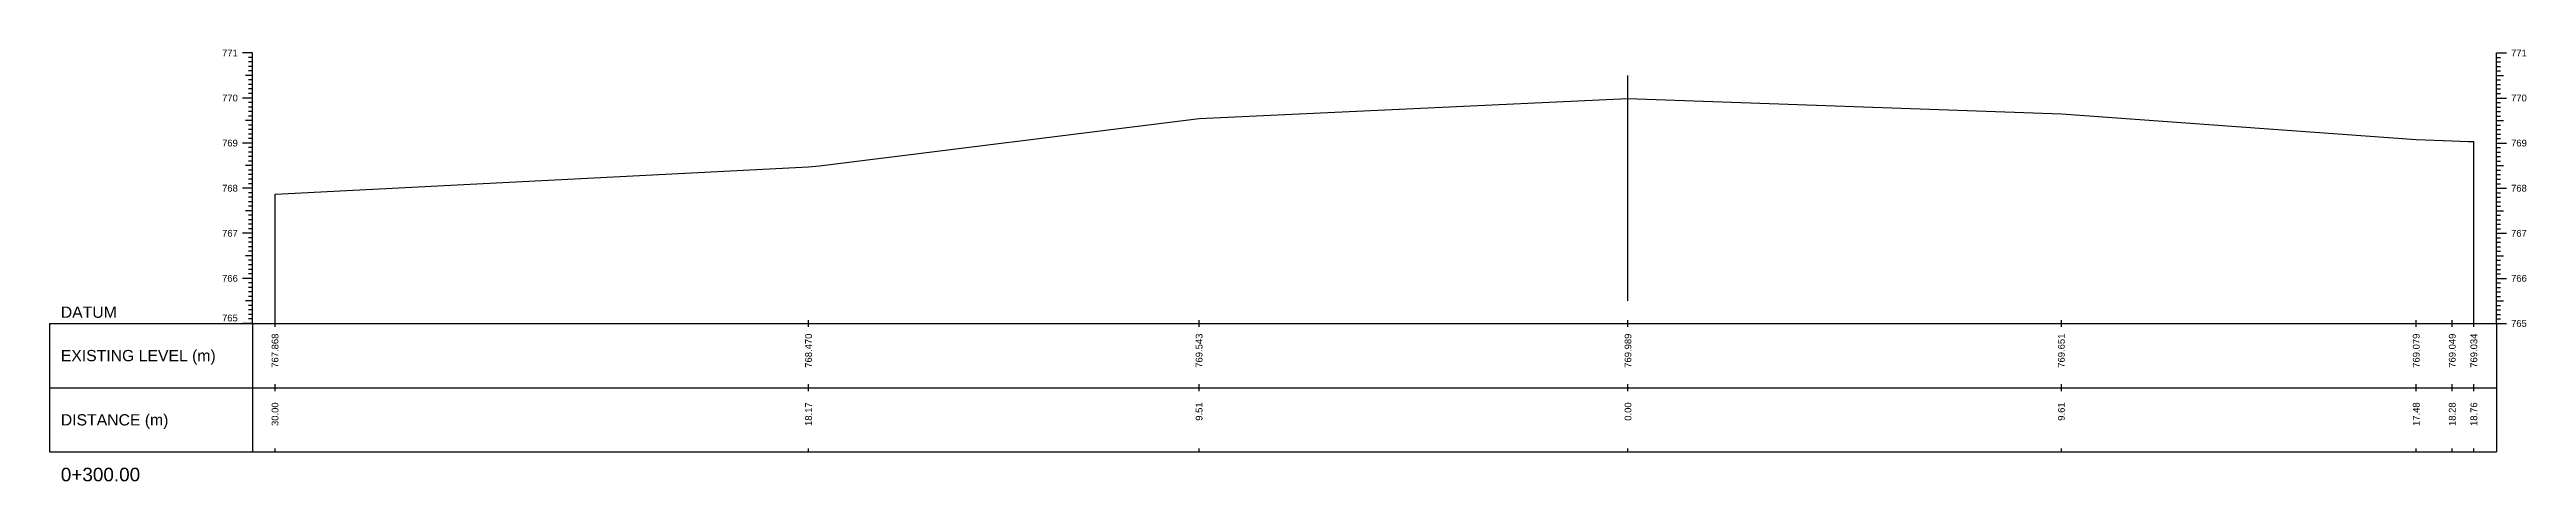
# Model space of a CAD drawing. Header units: millimetres. Extents: x 505 to 14020, y 627 to 6964.
# Drawn here: x 7804 to 8353, y 4869 to 4965 of the extents above; entities that cross this region are included whole.
import ezdxf
from ezdxf.enums import TextEntityAlignment as Align

# ---------------------------------------------------------------- set-up
doc = ezdxf.new("R2010")
doc.units = ezdxf.units.MM
for name, color, linetype in [('CL', 4, 'Continuous'), ('CS_Drawing', 7, 'Continuous'), ('GL', 3, 'Continuous')]:
    doc.layers.add(name, color=color, linetype=linetype)
doc.styles.get("Standard").update_dxf_attribs({"font": 'arial.ttf'})

msp = doc.modelspace()

# ---------------------------------------------------------------- linework, layer by layer
at = {"layer": 'CL', "ltscale": 10}
msp.add_line((8153.949, 4909.007), (8153.949, 4959.007), dxfattribs=at)
at = {"layer": 'CS_Drawing'}
for p, q in [((7848.949, 4964.007), (7846.699, 4964.007)), ((7848.949, 4964.007), (7847.374, 4964.007)), ((7848.949, 4964.007), (7848.049, 4964.007)), ((7848.949, 4963.007), (7848.049, 4963.007)), ((7848.949, 4962.007), (7848.049, 4962.007)), ((7848.949, 4961.007), (7848.049, 4961.007)), ((7848.949, 4960.007), (7848.049, 4960.007)), ((7848.949, 4904.007), (7848.949, 4964.007)), ((8346.508, 4964.007), (8348.758, 4964.007)), ((8346.508, 4964.007), (8348.083, 4964.007)), ((8346.508, 4964.007), (8347.408, 4964.007)), ((8346.508, 4904.007), (8346.508, 4964.007)), ((8346.508, 4963.007), (8347.408, 4963.007)), ((8346.508, 4962.007), (8347.408, 4962.007)), ((8346.508, 4961.007), (8347.408, 4961.007)), ((8346.508, 4960.007), (8347.408, 4960.007)), ((7848.949, 4954.007), (7846.699, 4954.007)), ((7848.949, 4959.007), (7847.374, 4959.007)), ((7848.949, 4954.007), (7847.374, 4954.007)), ((7848.949, 4959.007), (7848.049, 4959.007)), ((7848.949, 4958.007), (7848.049, 4958.007)), ((7848.949, 4957.007), (7848.049, 4957.007)), ((7848.949, 4956.007), (7848.049, 4956.007)), ((7848.949, 4955.007), (7848.049, 4955.007)), ((7848.949, 4954.007), (7848.049, 4954.007)), ((8346.508, 4959.007), (8348.083, 4959.007)), ((8346.508, 4959.007), (8347.408, 4959.007)), ((8346.508, 4958.007), (8347.408, 4958.007)), ((8346.508, 4957.007), (8347.408, 4957.007)), ((8346.508, 4956.007), (8347.408, 4956.007)), ((8346.508, 4955.007), (8347.408, 4955.007)), ((8346.508, 4954.007), (8348.758, 4954.007)), ((8346.508, 4954.007), (8348.083, 4954.007)), ((8346.508, 4954.007), (8347.408, 4954.007)), ((7848.949, 4949.007), (7847.374, 4949.007)), ((7848.949, 4953.007), (7848.049, 4953.007)), ((7848.949, 4952.007), (7848.049, 4952.007)), ((7848.949, 4951.007), (7848.049, 4951.007)), ((7848.949, 4950.007), (7848.049, 4950.007)), ((7848.949, 4949.007), (7848.049, 4949.007)), ((8346.508, 4953.007), (8347.408, 4953.007)), ((8346.508, 4952.007), (8347.408, 4952.007)), ((8346.508, 4951.007), (8347.408, 4951.007)), ((8346.508, 4950.007), (8347.408, 4950.007)), ((8346.508, 4949.007), (8348.083, 4949.007)), ((8346.508, 4949.007), (8347.408, 4949.007)), ((7848.949, 4944.007), (7846.699, 4944.007)), ((7848.949, 4944.007), (7847.374, 4944.007)), ((7848.949, 4948.007), (7848.049, 4948.007)), ((7848.949, 4947.007), (7848.049, 4947.007)), ((7848.949, 4946.007), (7848.049, 4946.007)), ((7848.949, 4945.007), (7848.049, 4945.007)), ((7848.949, 4944.007), (7848.049, 4944.007)), ((8341.508, 4904.007), (8341.508, 4944.347)), ((8346.508, 4948.007), (8347.408, 4948.007)), ((8346.508, 4947.007), (8347.408, 4947.007)), ((8346.508, 4946.007), (8347.408, 4946.007)), ((8346.508, 4945.007), (8347.408, 4945.007)), ((8346.508, 4944.007), (8348.758, 4944.007)), ((8346.508, 4944.007), (8348.083, 4944.007)), ((8346.508, 4944.007), (8347.408, 4944.007)), ((7848.949, 4939.007), (7847.374, 4939.007)), ((7848.949, 4943.007), (7848.049, 4943.007)), ((7848.949, 4942.007), (7848.049, 4942.007)), ((7848.949, 4941.007), (7848.049, 4941.007)), ((7848.949, 4940.007), (7848.049, 4940.007)), ((7848.949, 4939.007), (7848.049, 4939.007)), ((7848.949, 4938.007), (7848.049, 4938.007)), ((8346.508, 4943.007), (8347.408, 4943.007)), ((8346.508, 4942.007), (8347.408, 4942.007)), ((8346.508, 4941.007), (8347.408, 4941.007)), ((8346.508, 4940.007), (8347.408, 4940.007)), ((8346.508, 4939.007), (8348.083, 4939.007)), ((8346.508, 4939.007), (8347.408, 4939.007)), ((8346.508, 4938.007), (8347.408, 4938.007)), ((7848.949, 4934.007), (7846.699, 4934.007)), ((7848.949, 4934.007), (7847.374, 4934.007)), ((7848.949, 4937.007), (7848.049, 4937.007)), ((7848.949, 4936.007), (7848.049, 4936.007)), ((7848.949, 4935.007), (7848.049, 4935.007)), ((7848.949, 4934.007), (7848.049, 4934.007)), ((7848.949, 4933.007), (7848.049, 4933.007)), ((7853.949, 4904.007), (7853.949, 4932.687)), ((8346.508, 4937.007), (8347.408, 4937.007)), ((8346.508, 4936.007), (8347.408, 4936.007)), ((8346.508, 4935.007), (8347.408, 4935.007)), ((8346.508, 4934.007), (8348.758, 4934.007)), ((8346.508, 4934.007), (8348.083, 4934.007)), ((8346.508, 4934.007), (8347.408, 4934.007)), ((8346.508, 4933.007), (8347.408, 4933.007)), ((7848.949, 4929.007), (7847.374, 4929.007)), ((7848.949, 4932.007), (7848.049, 4932.007)), ((7848.949, 4931.007), (7848.049, 4931.007)), ((7848.949, 4930.007), (7848.049, 4930.007)), ((7848.949, 4929.007), (7848.049, 4929.007)), ((7848.949, 4928.007), (7848.049, 4928.007)), ((7848.949, 4927.007), (7848.049, 4927.007)), ((8346.508, 4932.007), (8347.408, 4932.007)), ((8346.508, 4931.007), (8347.408, 4931.007)), ((8346.508, 4930.007), (8347.408, 4930.007)), ((8346.508, 4929.007), (8348.083, 4929.007)), ((8346.508, 4929.007), (8347.408, 4929.007)), ((8346.508, 4928.007), (8347.408, 4928.007)), ((8346.508, 4927.007), (8347.408, 4927.007)), ((7848.949, 4924.007), (7846.699, 4924.007)), ((7848.949, 4924.007), (7847.374, 4924.007)), ((7848.949, 4926.007), (7848.049, 4926.007)), ((7848.949, 4925.007), (7848.049, 4925.007)), ((7848.949, 4924.007), (7848.049, 4924.007)), ((7848.949, 4923.007), (7848.049, 4923.007)), ((7848.949, 4922.007), (7848.049, 4922.007)), ((8346.508, 4926.007), (8347.408, 4926.007)), ((8346.508, 4925.007), (8347.408, 4925.007)), ((8346.508, 4924.007), (8348.758, 4924.007)), ((8346.508, 4924.007), (8348.083, 4924.007)), ((8346.508, 4924.007), (8347.408, 4924.007)), ((8346.508, 4923.007), (8347.408, 4923.007)), ((8346.508, 4922.007), (8347.408, 4922.007)), ((7848.949, 4919.007), (7847.374, 4919.007)), ((7848.949, 4921.007), (7848.049, 4921.007)), ((7848.949, 4920.007), (7848.049, 4920.007)), ((7848.949, 4919.007), (7848.049, 4919.007)), ((7848.949, 4918.007), (7848.049, 4918.007)), ((7848.949, 4917.007), (7848.049, 4917.007)), ((7848.949, 4916.007), (7848.049, 4916.007)), ((8346.508, 4921.007), (8347.408, 4921.007)), ((8346.508, 4920.007), (8347.408, 4920.007)), ((8346.508, 4919.007), (8348.083, 4919.007)), ((8346.508, 4919.007), (8347.408, 4919.007)), ((8346.508, 4918.007), (8347.408, 4918.007)), ((8346.508, 4917.007), (8347.408, 4917.007)), ((8346.508, 4916.007), (8347.408, 4916.007)), ((7848.949, 4914.007), (7846.699, 4914.007)), ((7848.949, 4914.007), (7847.374, 4914.007)), ((7848.949, 4915.007), (7848.049, 4915.007)), ((7848.949, 4914.007), (7848.049, 4914.007)), ((7848.949, 4913.007), (7848.049, 4913.007)), ((7848.949, 4912.007), (7848.049, 4912.007)), ((7848.949, 4911.007), (7848.049, 4911.007)), ((8346.508, 4915.007), (8347.408, 4915.007)), ((8346.508, 4914.007), (8348.758, 4914.007)), ((8346.508, 4914.007), (8348.083, 4914.007)), ((8346.508, 4914.007), (8347.408, 4914.007)), ((8346.508, 4913.007), (8347.408, 4913.007)), ((8346.508, 4912.007), (8347.408, 4912.007)), ((8346.508, 4911.007), (8347.408, 4911.007)), ((7848.949, 4909.007), (7847.374, 4909.007)), ((7848.949, 4910.007), (7848.049, 4910.007)), ((7848.949, 4909.007), (7848.049, 4909.007)), ((7848.949, 4908.007), (7848.049, 4908.007)), ((7848.949, 4907.007), (7848.049, 4907.007)), ((7848.949, 4906.007), (7848.049, 4906.007)), ((7848.949, 4905.007), (7848.049, 4905.007)), ((7853.949, 4903.257), (7853.949, 4904.757)), ((7972.244, 4903.257), (7972.244, 4904.757)), ((8058.847, 4903.257), (8058.847, 4904.757)), ((8153.949, 4903.257), (8153.949, 4904.757)), ((8250.043, 4903.257), (8250.043, 4904.757)), ((8328.727, 4903.257), (8328.727, 4904.757)), ((8336.715, 4903.257), (8336.715, 4904.757)), ((8341.508, 4903.257), (8341.508, 4904.757)), ((8346.508, 4910.007), (8347.408, 4910.007)), ((8346.508, 4909.007), (8348.083, 4909.007)), ((8346.508, 4909.007), (8347.408, 4909.007)), ((8346.508, 4908.007), (8347.408, 4908.007)), ((8346.508, 4907.007), (8347.408, 4907.007)), ((8346.508, 4906.007), (8347.408, 4906.007)), ((8346.508, 4905.007), (8347.408, 4905.007)), ((7803.949, 4904.007), (7848.949, 4904.007)), ((7803.949, 4904.007), (7803.949, 4875.507)), ((7848.949, 4904.007), (7846.699, 4904.007)), ((7848.949, 4904.007), (7847.374, 4904.007)), ((7848.949, 4904.007), (7848.049, 4904.007)), ((7848.949, 4904.007), (8346.508, 4904.007)), ((7848.949, 4904.007), (7848.949, 4875.507)), ((8346.508, 4904.007), (8348.758, 4904.007)), ((8346.508, 4904.007), (8348.083, 4904.007)), ((8346.508, 4904.007), (8347.408, 4904.007)), ((8346.508, 4904.007), (8346.508, 4875.507)), ((7803.949, 4889.757), (7848.949, 4889.757)), ((7848.949, 4889.757), (8346.508, 4889.757)), ((7848.949, 4889.757), (8346.508, 4889.757)), ((7853.949, 4889.007), (7853.949, 4890.507)), ((7972.244, 4889.007), (7972.244, 4890.507)), ((8058.847, 4889.007), (8058.847, 4890.507)), ((8153.949, 4889.007), (8153.949, 4890.507)), ((8250.043, 4889.007), (8250.043, 4890.507)), ((8328.727, 4889.007), (8328.727, 4890.507)), ((8336.715, 4889.007), (8336.715, 4890.507)), ((8341.508, 4889.007), (8341.508, 4890.507)), ((7803.949, 4875.507), (7848.949, 4875.507)), ((7848.949, 4875.507), (8346.508, 4875.507)), ((7853.949, 4875.507), (7853.949, 4876.257)), ((7972.244, 4875.507), (7972.244, 4876.257)), ((8058.847, 4875.507), (8058.847, 4876.257)), ((8153.949, 4875.507), (8153.949, 4876.257)), ((8250.043, 4875.507), (8250.043, 4876.257)), ((8328.727, 4875.507), (8328.727, 4876.257)), ((8336.715, 4875.507), (8336.715, 4876.257)), ((8341.508, 4875.507), (8341.508, 4876.257))]:
    msp.add_line(p, q, dxfattribs=at)
at = {"layer": 'GL'}
msp.add_lwpolyline([(7853.949, 4932.687), (7972.244, 4938.707), (7974.649, 4938.987), (8058.847, 4949.437), (8153.949, 4953.897), (8250.043, 4950.517), (8328.727, 4944.797), (8336.715, 4944.497), (8340.215, 4944.367), (8341.508, 4944.347)], dxfattribs=at)

# ---------------------------------------------------------------- texts
at = {"layer": 'CS_Drawing'}
for s, p in [('771', (7845.699, 4964.007)), ('770', (7845.699, 4954.007)), ('769', (7845.699, 4944.007)), ('768', (7845.699, 4934.007)), ('767', (7845.699, 4924.007)), ('766', (7845.699, 4914.007))]:
    msp.add_text(s, height=1.5, dxfattribs=at).set_placement(p, align=Align.MIDDLE_RIGHT)
for s, height, p in [('771', 1.5, (8349.758, 4964.007)), ('770', 1.5, (8349.758, 4954.007)), ('769', 1.5, (8349.758, 4944.007)), ('768', 1.5, (8349.758, 4934.007)), ('767', 1.5, (8349.758, 4924.007)), ('766', 1.5, (8349.758, 4914.007)), ('DATUM', 2.5, (7806.449, 4906.507)), ('765', 1.5, (8349.758, 4904.007)), ('765', 1.5, (8349.758, 4904.007)), ('EXISTING LEVEL (m)', 2.5, (7806.449, 4896.882)), ('DISTANCE (m)', 2.5, (7806.449, 4882.632)), ('0+300.00', 3, (7806.449, 4870.507))]:
    msp.add_text(s, height=height, dxfattribs=at).set_placement(p, align=Align.MIDDLE_LEFT)
msp.add_text('765', height=1.5, dxfattribs=at).set_placement((7845.699, 4904.457), align=Align.RIGHT)
for s, p in [('767.868', (7853.949, 4901.757)), ('768.470', (7972.244, 4901.757)), ('769.543', (8058.847, 4901.757)), ('769.989', (8153.949, 4901.757)), ('769.651', (8250.043, 4901.757)), ('769.079', (8328.727, 4901.757)), ('769.049', (8336.715, 4901.757)), ('769.034', (8341.508, 4901.757)), ('30.00', (7853.949, 4886.507)), ('18.17', (7972.244, 4886.507)), ('9.51', (8058.847, 4886.507)), ('0.00', (8153.949, 4886.507)), ('9.61', (8250.043, 4886.507)), ('17.48', (8328.727, 4886.507)), ('18.28', (8336.715, 4886.507)), ('18.76', (8341.508, 4886.507))]:
    msp.add_text(s, height=1.5, rotation=90, dxfattribs=at).set_placement(p, align=Align.MIDDLE_RIGHT)

doc.saveas('drawing.dxf')
